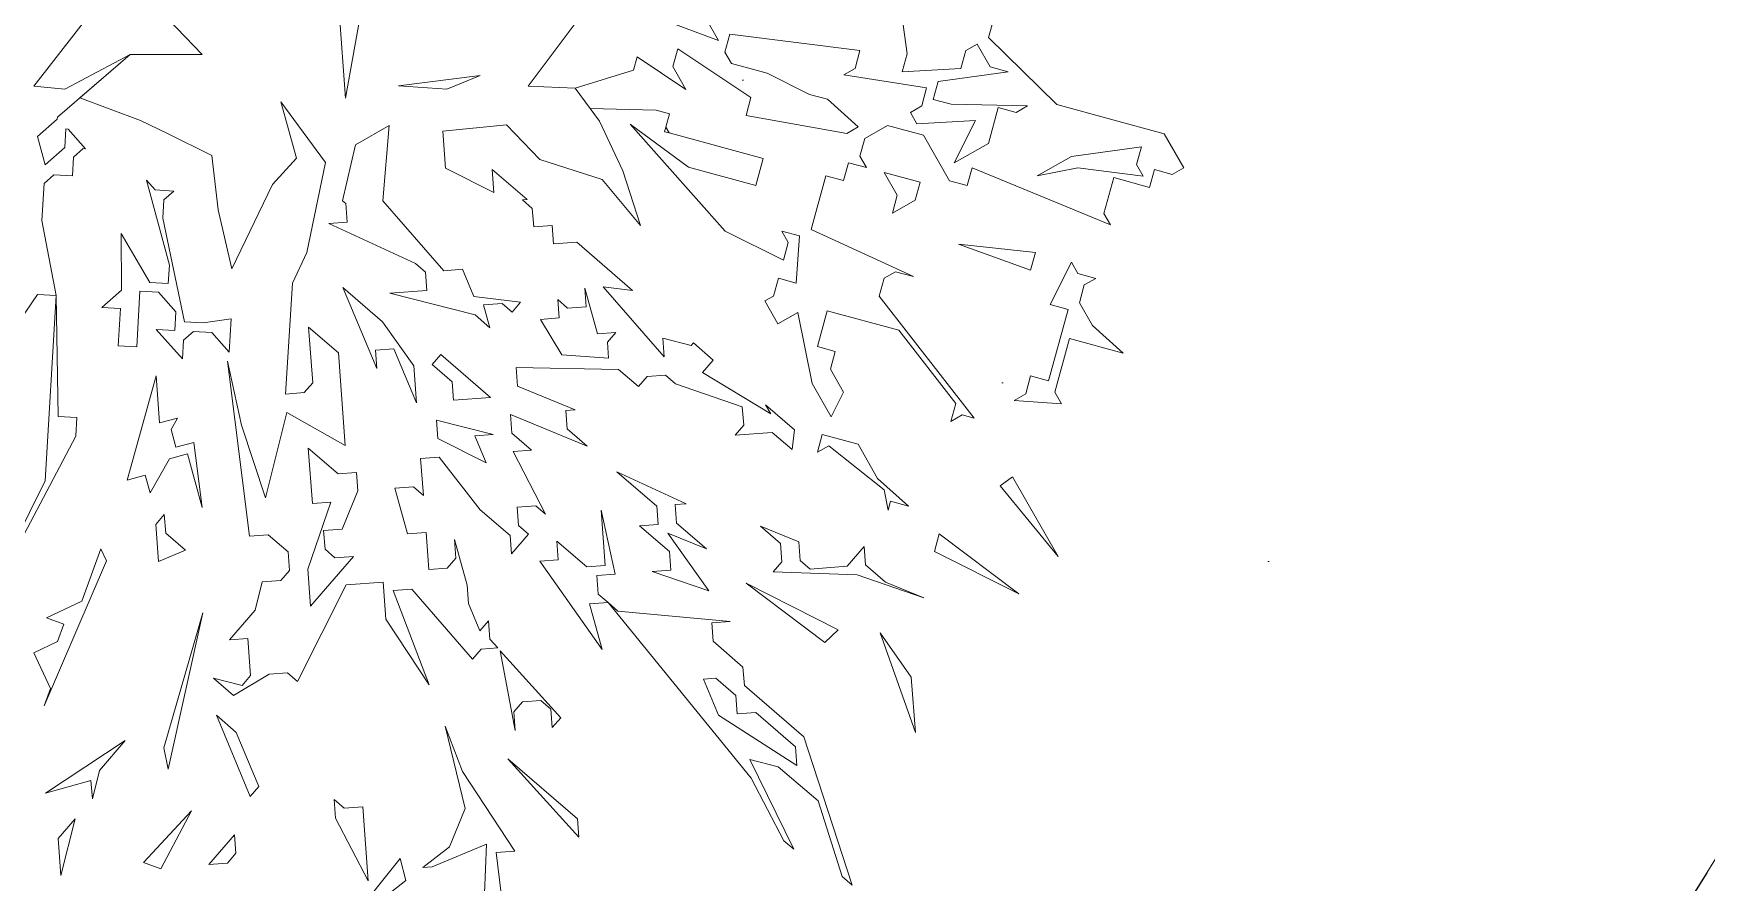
# Model space of a CAD drawing. Header units: millimetres. Extents: x -38151500 to -28914887, y -20564105 to -20349562.
# Drawn here: x -32287940 to -32286885, y -20497758 to -20497223 of the extents above; entities that cross this region are included whole.
import ezdxf

# ---------------------------------------------------------------- set-up
doc = ezdxf.new("R2010")
doc.units = ezdxf.units.MM
doc.header["$MEASUREMENT"] = 0
doc.linetypes.add('ГОСТ 2.303 6', pattern=[480, 80, -150, 100, -150])
for name, color, linetype, lineweight in [('Новый_ГП_БК_08.20_Ном._пера__5', 5, 'Continuous', 13), ('Новый_ГП_озеленение_газон_Ном._пера__74', 74, 'Continuous', 20), ('Новый_ГП_озеленение_газон_Ном._пера__94', 94, 'Continuous', 5), ('Новый_ГП_озеленение_кустарники_Ном._пера__10', 75, 'Continuous', 5)]:
    doc.layers.add(name, color=color, linetype=linetype, lineweight=lineweight)
pattern_1 = [(37.5, (5813926.6, -7295.8), (-24.0004694, 734.119856), [0, -579.12, 0, -647.7, 0, -619.125]), (7.5, (5813926.6, -7295.8), (674.284925, 1075.23765), [0, -312.42, 0, -521.97, 0, -200.025]), (327.5, (5813458, -7295.8), (1186.488555, 2.155777), [0, -190.5, 0, -685.8, 0, -895.35]), (317.5, (5813458, -7295.8), (1145.334679, 334.393985), [0, -95.25, 0, -449.58, 0, -514.35])]

msp = doc.modelspace()

# ---------------------------------------------------------------- hatches: boundary and pattern name
at = {"layer": 'Новый_ГП_озеленение_газон_Ном._пера__74', "linetype": 'Continuous', "lineweight": 20}
h = msp.add_hatch(dxfattribs=at)
h.set_pattern_fill('AR_SAND_0003', color=74, style=0, pattern_type=2)
h.set_pattern_definition(pattern_1)
h.paths.add_polyline_path([(-32293694.96, -20504663.52), (-32291903.63, -20505783.03), (-32281275.83, -20488776.26), (-32284827.17, -20486556.57), (-32286924.7, -20489954.85), (-32285213.47, -20491075.66)])
h = msp.add_hatch(dxfattribs=at)
h.set_pattern_fill('AR_SAND_0003', color=74, style=0, pattern_type=2)
h.set_pattern_definition(pattern_1)
h.paths.add_polyline_path([(-32295187.89, -20507055.27), (-32295891.42, -20508182.38), (-32271650.86, -20523609.99), (-32271472.77, -20523318.57), (-32262368.35, -20510904.18), (-32264459.18, -20509597.51, -0.3182453), (-32269283.52, -20512515.76, -0.0136448), (-32271797.63, -20512471.26, 0.258872), (-32276124, -20514421.77, -0.3493763), (-32282189.52, -20515267.92, -0.1724048), (-32287351.04, -20507894.33, -0.0780291), (-32287587.46, -20504732.63, -0.2668386), (-32285174.3, -20501040.41, -0.0041241), (-32283066.91, -20500287.26, 0.3045295), (-32282279.76, -20499281.03, -0.0082483), (-32282381.92, -20498396.73), (-32285061.68, -20496722.07), (-32291058.51, -20506317.62), (-32290179.38, -20506867.03), (-32291662.99, -20509241.3)])

# ---------------------------------------------------------------- linework, layer by layer
at = {"layer": 'Новый_ГП_БК_08.20_Ном._пера__5', "color": 5, "linetype": 'ГОСТ 2.303 6', "lineweight": 13}
msp.add_line((-32285867.27, -20496124.22), (-32291906.55, -20505787.69), dxfattribs=at)
at = {"layer": 'Новый_ГП_озеленение_газон_Ном._пера__94', "color": 94, "linetype": 'Continuous', "lineweight": 5}
msp.add_lwpolyline([(-32284827.17, -20486556.57), (-32286924.7, -20489954.85), (-32285213.47, -20491075.66), (-32293694.96, -20504663.52), (-32291903.63, -20505783.03), (-32281275.83, -20488776.26)], close=True, dxfattribs=at)
at = {"layer": 'Новый_ГП_озеленение_кустарники_Ном._пера__10', "color": 75, "linetype": 'Continuous', "lineweight": 5}
for p, q in [((-32287389.25, -20497235.73), (-32287395.37, -20497191.61)), ((-32287899.28, -20497203.75), (-32287939.96, -20497256.19)), ((-32287833.81, -20497236.17), (-32287860.75, -20497208.24)), ((-32287743.5, -20497263.72), (-32287747.48, -20497209.11)), ((-32287508.27, -20497227.42), (-32287568.78, -20497204.8)), ((-32287734.54, -20497214.44), (-32287743.5, -20497263.72)), ((-32287598.65, -20497216.56), (-32287628.15, -20497256.06)), ((-32287516.46, -20497213.05), (-32287508.27, -20497227.42)), ((-32287334.85, -20497214.23), (-32287337.94, -20497225.52)), ((-32287504.17, -20497234.61), (-32287501.08, -20497223.33)), ((-32287501.08, -20497223.33), (-32287419.01, -20497233.66)), ((-32287345.13, -20497229.61), (-32287352.31, -20497233.71)), ((-32287336.93, -20497243.99), (-32287345.13, -20497229.61)), ((-32287337.94, -20497225.52), (-32287294.88, -20497267.62)), ((-32287879.26, -20497236.26), (-32287924.93, -20497275.75)), ((-32287920.49, -20497258.12), (-32287879.26, -20497236.26)), ((-32287910.87, -20497263.59), (-32287879.26, -20497236.26)), ((-32287879.26, -20497236.26), (-32287833.81, -20497236.17)), ((-32287561.89, -20497246.1), (-32287559.58, -20497237.64)), ((-32287559.58, -20497237.64), (-32287528.81, -20497258.19)), ((-32287537.01, -20497243.82), (-32287533.92, -20497232.53)), ((-32287533.92, -20497232.53), (-32287487.78, -20497263.35)), ((-32287500.07, -20497241.79), (-32287504.17, -20497234.61)), ((-32287477.5, -20497247.97), (-32287500.07, -20497241.79)), ((-32287419.01, -20497233.66), (-32287422.09, -20497244.94)), ((-32287392.34, -20497247.02), (-32287389.25, -20497235.73)), ((-32287352.31, -20497233.71), (-32287355.4, -20497245)), ((-32287709.97, -20497256), (-32287658.59, -20497249.38)), ((-32287658.59, -20497249.38), (-32287679.56, -20497258.11)), ((-32287598.66, -20497257.4), (-32287561.89, -20497246.1)), ((-32287528.81, -20497258.19), (-32287537.01, -20497243.82)), ((-32287450.84, -20497261.33), (-32287477.5, -20497247.97)), ((-32287422.09, -20497244.94), (-32287429.28, -20497249.04)), ((-32287429.28, -20497249.04), (-32287376.96, -20497257.29)), ((-32287355.4, -20497245), (-32287392.34, -20497247.02)), ((-32287369.77, -20497253.19), (-32287325.65, -20497247.07)), ((-32287325.65, -20497247.07), (-32287336.93, -20497243.99)), ((-32287939.96, -20497256.19), (-32287920.49, -20497258.12)), ((-32287679.56, -20497258.11), (-32287709.97, -20497256)), ((-32287628.15, -20497256.06), (-32287598.66, -20497257.4)), ((-32287589.08, -20497270.29), (-32287598.66, -20497257.4)), ((-32287598.66, -20497257.4), (-32287583.2, -20497278.19)), ((-32287487.78, -20497263.35), (-32287490.86, -20497274.64)), ((-32287439.55, -20497264.42), (-32287450.84, -20497261.33)), ((-32287376.96, -20497257.29), (-32287380.05, -20497268.57)), ((-32287372.86, -20497264.48), (-32287369.77, -20497253.19)), ((-32287872.62, -20497277.84), (-32287910.87, -20497263.59)), ((-32287756.12, -20497304.22), (-32287784.19, -20497266.01)), ((-32287784.19, -20497266.01), (-32287774.26, -20497301.57)), ((-32287547.55, -20497271.25), (-32287589.08, -20497270.29)), ((-32287539.09, -20497273.57), (-32287547.55, -20497271.25)), ((-32287541.4, -20497282.03), (-32287539.09, -20497273.57)), ((-32287420.07, -20497281.88), (-32287439.55, -20497264.42)), ((-32287380.05, -20497268.57), (-32287387.23, -20497272.67)), ((-32287387.23, -20497272.67), (-32287383.13, -20497279.86)), ((-32287361.58, -20497267.56), (-32287372.86, -20497264.48)), ((-32287313.35, -20497268.63), (-32287361.58, -20497267.56)), ((-32287338, -20497292.21), (-32287331.82, -20497269.64)), ((-32287331.82, -20497269.64), (-32287320.54, -20497272.73)), ((-32287320.54, -20497272.73), (-32287313.35, -20497268.63)), ((-32287294.88, -20497267.62), (-32287227.18, -20497286.15)), ((-32287925.24, -20497276.95), (-32287937.61, -20497287.94)), ((-32287924.93, -20497275.75), (-32287925.24, -20497276.95)), ((-32287920.43, -20497294.81), (-32287919.75, -20497283.13)), ((-32287919.75, -20497283.13), (-32287918.29, -20497283.22)), ((-32287918.29, -20497283.22), (-32287907.29, -20497295.58)), ((-32287855.58, -20497286.07), (-32287872.62, -20497277.84)), ((-32287715.97, -20497280.95), (-32287737.1, -20497293.2)), ((-32287719.82, -20497328.46), (-32287715.97, -20497280.95)), ((-32287641.81, -20497280.47), (-32287682.01, -20497284.61)), ((-32287682.01, -20497284.61), (-32287680.28, -20497307.94)), ((-32287620.79, -20497302.35), (-32287641.81, -20497280.47)), ((-32287583.2, -20497278.19), (-32287568.47, -20497309.5)), ((-32287504.01, -20497347.6), (-32287563.99, -20497280.19)), ((-32287563.99, -20497280.19), (-32287527.06, -20497307.18)), ((-32287542.17, -20497284.85), (-32287541.4, -20497282.03)), ((-32287539.35, -20497285.62), (-32287541.4, -20497282.03)), ((-32287541.4, -20497282.03), (-32287539.35, -20497285.62)), ((-32287490.86, -20497274.64), (-32287427.26, -20497285.98)), ((-32287427.26, -20497285.98), (-32287420.07, -20497281.88)), ((-32287401.6, -20497280.87), (-32287415.97, -20497289.06)), ((-32287379.04, -20497287.04), (-32287401.6, -20497280.87)), ((-32287383.13, -20497279.86), (-32287346.19, -20497277.84)), ((-32287346.19, -20497277.84), (-32287359.56, -20497304.5)), ((-32287937.61, -20497287.94), (-32287932.8, -20497305.8)), ((-32287932.8, -20497305.8), (-32287920.43, -20497294.81)), ((-32287827.67, -20497299.97), (-32287855.58, -20497286.07)), ((-32287737.1, -20497293.2), (-32287745.24, -20497328.39)), ((-32287539.35, -20497285.62), (-32287542.17, -20497284.85)), ((-32287480.11, -20497301.83), (-32287539.35, -20497285.62)), ((-32287415.97, -20497289.06), (-32287419.06, -20497300.35)), ((-32287362.64, -20497315.79), (-32287379.04, -20497287.04)), ((-32287359.56, -20497304.5), (-32287338, -20497292.21)), ((-32287241.55, -20497294.34), (-32287285.68, -20497300.46)), ((-32287244.64, -20497305.63), (-32287241.55, -20497294.34)), ((-32287227.18, -20497286.15), (-32287214.89, -20497307.7)), ((-32287914.94, -20497300.99), (-32287915.62, -20497312.67)), ((-32287908.75, -20497295.49), (-32287914.94, -20497300.99)), ((-32287907.29, -20497295.58), (-32287908.75, -20497295.49)), ((-32287823.7, -20497334.05), (-32287827.67, -20497299.97)), ((-32287774.26, -20497301.57), (-32287789.49, -20497318.11)), ((-32287767.77, -20497361.15), (-32287756.12, -20497304.22)), ((-32287581.53, -20497314.93), (-32287620.79, -20497302.35)), ((-32287484.74, -20497318.76), (-32287480.11, -20497301.83)), ((-32287426.25, -20497304.45), (-32287429.34, -20497315.73)), ((-32287414.96, -20497307.53), (-32287426.25, -20497304.45)), ((-32287419.06, -20497300.35), (-32287414.96, -20497307.53)), ((-32287285.68, -20497300.46), (-32287307.24, -20497312.75)), ((-32287240.54, -20497312.81), (-32287244.64, -20497305.63)), ((-32287927.3, -20497311.98), (-32287933.48, -20497317.48)), ((-32287915.62, -20497312.67), (-32287927.3, -20497311.98)), ((-32287854.48, -20497369), (-32287868.91, -20497315.41)), ((-32287868.91, -20497315.41), (-32287863.41, -20497321.6)), ((-32287680.28, -20497307.94), (-32287649.82, -20497323.28)), ((-32287649.82, -20497323.28), (-32287650.9, -20497308.7)), ((-32287650.9, -20497308.7), (-32287628.97, -20497327.6)), ((-32287557.49, -20497344.06), (-32287581.53, -20497314.93)), ((-32287568.47, -20497309.5), (-32287557.49, -20497344.06)), ((-32287527.06, -20497307.18), (-32287484.74, -20497318.76)), ((-32287440.62, -20497312.64), (-32287449.88, -20497346.49)), ((-32287429.34, -20497315.73), (-32287440.62, -20497312.64)), ((-32287395.48, -20497324.99), (-32287403.68, -20497310.62)), ((-32287403.68, -20497310.62), (-32287381.11, -20497316.8)), ((-32287351.36, -20497318.87), (-32287362.64, -20497315.79)), ((-32287348.27, -20497307.59), (-32287351.36, -20497318.87)), ((-32287261.09, -20497343.57), (-32287348.27, -20497307.59)), ((-32287307.24, -20497312.75), (-32287281.58, -20497307.65)), ((-32287281.58, -20497307.65), (-32287240.54, -20497312.81)), ((-32287259.01, -20497313.82), (-32287265.19, -20497336.39)), ((-32287236.44, -20497320), (-32287259.01, -20497313.82)), ((-32287233.36, -20497308.71), (-32287236.44, -20497320)), ((-32287222.07, -20497311.8), (-32287233.36, -20497308.71)), ((-32287214.89, -20497307.7), (-32287222.07, -20497311.8)), ((-32287933.48, -20497317.48), (-32287934.85, -20497340.84)), ((-32287863.41, -20497321.6), (-32287851.73, -20497322.28)), ((-32287851.73, -20497322.28), (-32287857.92, -20497327.78)), ((-32287789.49, -20497318.11), (-32287815.01, -20497371.27)), ((-32287398.57, -20497336.28), (-32287395.48, -20497324.99)), ((-32287381.11, -20497316.8), (-32287384.2, -20497328.08)), ((-32287857.92, -20497327.78), (-32287858.6, -20497339.46)), ((-32287815.01, -20497371.27), (-32287823.7, -20497334.05)), ((-32287745.24, -20497328.39), (-32287743.16, -20497330.19)), ((-32287743.16, -20497330.19), (-32287742.29, -20497341.85)), ((-32287681.37, -20497372.54), (-32287719.82, -20497328.46)), ((-32287628.97, -20497327.6), (-32287631.89, -20497327.82)), ((-32287631.89, -20497327.82), (-32287625.63, -20497333.22)), ((-32287625.63, -20497333.22), (-32287624.76, -20497344.89)), ((-32287384.2, -20497328.08), (-32287398.57, -20497336.28)), ((-32287265.19, -20497336.39), (-32287261.09, -20497343.57)), ((-32287934.85, -20497340.84), (-32287925.92, -20497388.24)), ((-32287858.6, -20497339.46), (-32287844.86, -20497404.72)), ((-32287742.29, -20497341.85), (-32287753.96, -20497342.72)), ((-32287753.96, -20497342.72), (-32287699.3, -20497368)), ((-32287624.76, -20497344.89), (-32287613.1, -20497344.02)), ((-32287613.1, -20497344.02), (-32287612.23, -20497355.69)), ((-32287467.34, -20497365.97), (-32287504.01, -20497347.6)), ((-32287457.07, -20497350.59), (-32287468.35, -20497347.5)), ((-32287468.35, -20497347.5), (-32287464.25, -20497354.69)), ((-32287449.88, -20497346.49), (-32287385.27, -20497376.3)), ((-32287884.99, -20497348.97), (-32287866.84, -20497379.99)), ((-32287884.7, -20497384.8), (-32287884.99, -20497348.97)), ((-32287612.23, -20497355.69), (-32287597.65, -20497354.61)), ((-32287597.65, -20497354.61), (-32287562.41, -20497384.99)), ((-32287464.25, -20497354.69), (-32287467.34, -20497365.97)), ((-32287459.15, -20497380.34), (-32287457.07, -20497350.59)), ((-32287311.39, -20497372.26), (-32287356.92, -20497355.75)), ((-32287356.92, -20497355.75), (-32287308.3, -20497360.98)), ((-32287855.16, -20497380.67), (-32287854.48, -20497369)), ((-32287776.84, -20497380.38), (-32287767.77, -20497361.15)), ((-32287699.3, -20497368), (-32287693.04, -20497373.4)), ((-32287308.3, -20497360.98), (-32287311.39, -20497372.26)), ((-32287299.1, -20497393.82), (-32287285.73, -20497367.15)), ((-32287285.73, -20497367.15), (-32287281.64, -20497374.34)), ((-32287693.04, -20497373.4), (-32287692.17, -20497385.07)), ((-32287669.7, -20497371.67), (-32287681.37, -20497372.54)), ((-32287662.57, -20497388.74), (-32287669.7, -20497371.67)), ((-32287473.52, -20497388.54), (-32287470.43, -20497377.26)), ((-32287470.43, -20497377.26), (-32287459.15, -20497380.34)), ((-32287403.74, -20497377.31), (-32287406.82, -20497388.6)), ((-32287396.55, -20497373.21), (-32287403.74, -20497377.31)), ((-32287385.27, -20497376.3), (-32287396.55, -20497373.21)), ((-32287281.64, -20497374.34), (-32287270.35, -20497377.43)), ((-32287270.35, -20497377.43), (-32287277.54, -20497381.52)), ((-32287937.6, -20497387.55), (-32287956.83, -20497415.72)), ((-32287925.92, -20497388.24), (-32287937.6, -20497387.55)), ((-32287932.78, -20497505.02), (-32287925.92, -20497388.24)), ((-32287925.92, -20497388.24), (-32287924.54, -20497464.49)), ((-32287897.07, -20497395.79), (-32287884.7, -20497384.8)), ((-32287873.02, -20497385.48), (-32287875.08, -20497420.52)), ((-32287861.35, -20497386.17), (-32287873.02, -20497385.48)), ((-32287866.84, -20497379.99), (-32287855.16, -20497380.67)), ((-32287850.35, -20497398.53), (-32287861.35, -20497386.17)), ((-32287781.19, -20497450.31), (-32287776.84, -20497380.38)), ((-32287720.04, -20497404.73), (-32287745.1, -20497383.12)), ((-32287745.1, -20497383.12), (-32287723.72, -20497434.32)), ((-32287692.17, -20497385.07), (-32287715.51, -20497386.79)), ((-32287715.51, -20497386.79), (-32287661.71, -20497400.41)), ((-32287632.98, -20497392.42), (-32287662.57, -20497388.74)), ((-32287584.58, -20497412.3), (-32287592.57, -20497383.56)), ((-32287592.57, -20497383.56), (-32287591.71, -20497395.23)), ((-32287562.41, -20497384.99), (-32287580.91, -20497382.7)), ((-32287580.91, -20497382.7), (-32287542.45, -20497426.77)), ((-32287478.91, -20497391.61), (-32287473.52, -20497388.54)), ((-32287406.82, -20497388.6), (-32287347.04, -20497465.6)), ((-32287277.54, -20497381.52), (-32287280.63, -20497392.81)), ((-32287885.39, -20497396.48), (-32287897.07, -20497395.79)), ((-32287886.76, -20497419.83), (-32287885.39, -20497396.48)), ((-32287851.04, -20497410.21), (-32287850.35, -20497398.53)), ((-32287661.71, -20497400.41), (-32287652.31, -20497408.51)), ((-32287656.31, -20497394.14), (-32287644.64, -20497393.28)), ((-32287652.31, -20497408.51), (-32287656.31, -20497394.14)), ((-32287644.64, -20497393.28), (-32287638.38, -20497398.68)), ((-32287638.38, -20497398.68), (-32287632.98, -20497392.42)), ((-32287603.38, -20497396.09), (-32287609.64, -20497390.69)), ((-32287609.64, -20497390.69), (-32287608.78, -20497402.36)), ((-32287591.71, -20497395.23), (-32287603.38, -20497396.09)), ((-32287470.71, -20497405.99), (-32287478.91, -20497391.61)), ((-32287458.13, -20497398.81), (-32287470.71, -20497405.99)), ((-32287449.19, -20497443.71), (-32287458.13, -20497398.81)), ((-32287439.67, -20497397.8), (-32287445.84, -20497420.37)), ((-32287394.53, -20497410.15), (-32287439.67, -20497397.8)), ((-32287300.16, -20497442.04), (-32287287.81, -20497396.91)), ((-32287287.81, -20497396.91), (-32287299.1, -20497393.82)), ((-32287280.63, -20497392.81), (-32287272.43, -20497407.18)), ((-32287846.23, -20497428.07), (-32287862.72, -20497409.53)), ((-32287862.72, -20497409.53), (-32287851.04, -20497410.21)), ((-32287839.36, -20497410.9), (-32287845.54, -20497416.4)), ((-32287844.86, -20497404.72), (-32287833.18, -20497405.4)), ((-32287827.68, -20497411.59), (-32287839.36, -20497410.9)), ((-32287833.18, -20497405.4), (-32287815.46, -20497402.93)), ((-32287815.46, -20497402.93), (-32287816.69, -20497423.95)), ((-32287747.92, -20497424.38), (-32287766.71, -20497408.18)), ((-32287766.71, -20497408.18), (-32287764.12, -20497443.18)), ((-32287700.39, -20497432.6), (-32287720.04, -20497404.73)), ((-32287608.78, -20497402.36), (-32287620.45, -20497403.22)), ((-32287620.45, -20497403.22), (-32287607.05, -20497425.69)), ((-32287358.66, -20497456.36), (-32287394.53, -20497410.15)), ((-32287272.43, -20497407.18), (-32287252.95, -20497424.64)), ((-32287875.08, -20497420.52), (-32287886.76, -20497419.83)), ((-32287845.54, -20497416.4), (-32287846.23, -20497428.07)), ((-32287816.69, -20497423.95), (-32287827.68, -20497411.59)), ((-32287724.58, -20497422.66), (-32287712.92, -20497421.79)), ((-32287712.92, -20497421.79), (-32287698.66, -20497455.93)), ((-32287572.92, -20497411.43), (-32287584.58, -20497412.3)), ((-32287578.32, -20497417.7), (-32287572.92, -20497411.43)), ((-32287577.58, -20497427.7), (-32287578.32, -20497417.7)), ((-32287542.45, -20497426.77), (-32287543.32, -20497415.11)), ((-32287543.32, -20497415.11), (-32287525.39, -20497419.65)), ((-32287525.39, -20497419.65), (-32287524.04, -20497418.08)), ((-32287524.04, -20497418.08), (-32287511.51, -20497428.88)), ((-32287445.84, -20497420.37), (-32287434.56, -20497423.46)), ((-32287286.8, -20497415.37), (-32287296.06, -20497449.23)), ((-32287252.95, -20497424.64), (-32287286.8, -20497415.37)), ((-32287803.88, -20497539.97), (-32287817.92, -20497429.56)), ((-32287817.92, -20497429.56), (-32287809.06, -20497469.97)), ((-32287743.6, -20497482.72), (-32287747.92, -20497424.38)), ((-32287723.72, -20497434.32), (-32287724.58, -20497422.66)), ((-32287683.32, -20497425.47), (-32287688.72, -20497431.73)), ((-32287688.72, -20497431.73), (-32287676.19, -20497442.54)), ((-32287651.99, -20497452.48), (-32287683.32, -20497425.47)), ((-32287607.05, -20497425.69), (-32287577.58, -20497427.7)), ((-32287511.51, -20497428.88), (-32287518.26, -20497436.71)), ((-32287434.56, -20497423.46), (-32287437.64, -20497434.74)), ((-32287862.81, -20497438.85), (-32287881.02, -20497504.59)), ((-32287860.64, -20497468.59), (-32287862.81, -20497438.85)), ((-32287698.66, -20497455.93), (-32287700.39, -20497432.6)), ((-32287676.19, -20497442.54), (-32287675.33, -20497454.2)), ((-32287571.19, -20497434.77), (-32287635.79, -20497433.68)), ((-32287635.79, -20497433.68), (-32287634.92, -20497445.35)), ((-32287558.66, -20497445.57), (-32287571.19, -20497434.77)), ((-32287553.26, -20497439.3), (-32287558.66, -20497445.57)), ((-32287541.59, -20497438.44), (-32287553.26, -20497439.3)), ((-32287535.33, -20497443.84), (-32287541.59, -20497438.44)), ((-32287518.26, -20497436.71), (-32287475.27, -20497462.86)), ((-32287437.64, -20497434.74), (-32287429.45, -20497449.11)), ((-32287314.53, -20497450.24), (-32287311.45, -20497438.95)), ((-32287311.45, -20497438.95), (-32287300.16, -20497442.04)), ((-32287769.52, -20497449.44), (-32287781.19, -20497450.31)), ((-32287764.12, -20497443.18), (-32287769.52, -20497449.44)), ((-32287675.33, -20497454.2), (-32287651.99, -20497452.48)), ((-32287634.92, -20497445.35), (-32287598.63, -20497460.26)), ((-32287493.2, -20497458.32), (-32287535.33, -20497443.84)), ((-32287437.24, -20497464.67), (-32287449.19, -20497443.71)), ((-32287429.45, -20497449.11), (-32287437.24, -20497464.67)), ((-32287321.72, -20497454.33), (-32287314.53, -20497450.24)), ((-32287296.06, -20497449.23), (-32287291.97, -20497456.41)), ((-32287793.94, -20497515.77), (-32287780.33, -20497461.97)), ((-32287780.33, -20497461.97), (-32287743.6, -20497482.72)), ((-32287591.07, -20497483.16), (-32287639.46, -20497463.28)), ((-32287639.46, -20497463.28), (-32287638.6, -20497474.95)), ((-32287598.63, -20497460.26), (-32287604.46, -20497460.69)), ((-32287604.46, -20497460.69), (-32287603.6, -20497472.36)), ((-32287492.33, -20497469.99), (-32287493.2, -20497458.32)), ((-32287475.27, -20497462.86), (-32287478.61, -20497457.24)), ((-32287478.61, -20497457.24), (-32287460.34, -20497473)), ((-32287361.75, -20497467.64), (-32287358.66, -20497456.36)), ((-32287354.56, -20497463.54), (-32287361.75, -20497467.64)), ((-32287347.04, -20497465.6), (-32287354.56, -20497463.54)), ((-32287291.97, -20497456.41), (-32287321.72, -20497454.33)), ((-32287924.54, -20497464.49), (-32287912.86, -20497465.17)), ((-32287912.86, -20497465.17), (-32287913.55, -20497476.85)), ((-32287849.37, -20497465.47), (-32287860.64, -20497468.59)), ((-32287853.44, -20497472.67), (-32287849.37, -20497465.47)), ((-32287850.32, -20497483.94), (-32287853.44, -20497472.67)), ((-32287809.06, -20497469.97), (-32287793.94, -20497515.77)), ((-32287650.27, -20497475.81), (-32287686.13, -20497466.73)), ((-32287686.13, -20497466.73), (-32287685.27, -20497478.4)), ((-32287603.6, -20497472.36), (-32287591.07, -20497483.16)), ((-32287497.74, -20497476.25), (-32287492.33, -20497469.99)), ((-32287474.4, -20497474.53), (-32287497.74, -20497476.25)), ((-32287461.87, -20497485.33), (-32287474.4, -20497474.53)), ((-32287460.34, -20497473), (-32287461.87, -20497485.33)), ((-32287913.55, -20497476.85), (-32287979.49, -20497601.89)), ((-32287839.05, -20497480.82), (-32287850.32, -20497483.94)), ((-32287833.75, -20497521.84), (-32287839.05, -20497480.82)), ((-32287766.93, -20497484.44), (-32287764.34, -20497519.44)), ((-32287748.14, -20497500.65), (-32287766.93, -20497484.44)), ((-32287685.27, -20497478.4), (-32287654.8, -20497493.74)), ((-32287661.93, -20497476.67), (-32287650.27, -20497475.81)), ((-32287654.8, -20497493.74), (-32287661.93, -20497476.67)), ((-32287638.6, -20497474.95), (-32287626.07, -20497485.75)), ((-32287445.9, -20497487.06), (-32287442.81, -20497475.78)), ((-32287438.71, -20497482.96), (-32287445.9, -20497487.06)), ((-32287442.81, -20497475.78), (-32287420.24, -20497481.95)), ((-32287403.85, -20497510.7), (-32287438.71, -20497482.96)), ((-32287420.24, -20497481.95), (-32287407.95, -20497503.51)), ((-32287866.62, -20497512.74), (-32287854.4, -20497491.14)), ((-32287854.4, -20497491.14), (-32287843.12, -20497488.02)), ((-32287843.12, -20497488.02), (-32287833.75, -20497521.84)), ((-32287684.4, -20497490.07), (-32287696.07, -20497490.93)), ((-32287696.07, -20497490.93), (-32287694.34, -20497514.26)), ((-32287658.48, -20497523.34), (-32287684.4, -20497490.07)), ((-32287626.07, -20497485.75), (-32287637.74, -20497486.61)), ((-32287637.74, -20497486.61), (-32287617.21, -20497526.15)), ((-32287972.62, -20497584.71), (-32287932.78, -20497505.02)), ((-32287881.02, -20497504.59), (-32287869.75, -20497501.46)), ((-32287869.75, -20497501.46), (-32287866.62, -20497512.74)), ((-32287736.47, -20497499.79), (-32287748.14, -20497500.65)), ((-32287735.61, -20497511.45), (-32287736.47, -20497499.79)), ((-32287547.21, -20497520.97), (-32287572.27, -20497499.36)), ((-32287572.27, -20497499.36), (-32287528.55, -20497519.59)), ((-32287407.95, -20497503.51), (-32287388.47, -20497520.97)), ((-32287330.58, -20497508.21), (-32287322.79, -20497502.56)), ((-32287322.79, -20497502.56), (-32287294.1, -20497552.86)), ((-32287745.55, -20497535.65), (-32287735.61, -20497511.45)), ((-32287700.61, -20497508.86), (-32287712.27, -20497509.73)), ((-32287712.27, -20497509.73), (-32287704.28, -20497538.46)), ((-32287694.34, -20497514.26), (-32287700.61, -20497508.86)), ((-32287401.3, -20497523.52), (-32287403.85, -20497510.7)), ((-32287294.1, -20497552.86), (-32287330.58, -20497508.21)), ((-32287863.08, -20497532.62), (-32287857.68, -20497526.35)), ((-32287857.68, -20497526.35), (-32287856.81, -20497538.02)), ((-32287752.68, -20497518.58), (-32287767.15, -20497560.71)), ((-32287764.34, -20497519.44), (-32287752.68, -20497518.58)), ((-32287639.68, -20497539.55), (-32287658.48, -20497523.34)), ((-32287623.48, -20497520.75), (-32287635.15, -20497521.61)), ((-32287635.15, -20497521.61), (-32287634.28, -20497533.28)), ((-32287617.21, -20497526.15), (-32287623.48, -20497520.75)), ((-32287579.62, -20497558.56), (-32287582.21, -20497523.56)), ((-32287582.21, -20497523.56), (-32287573.36, -20497563.96)), ((-32287546.35, -20497532.64), (-32287547.21, -20497520.97)), ((-32287528.55, -20497519.59), (-32287535.55, -20497520.11)), ((-32287535.55, -20497520.11), (-32287534.68, -20497531.77)), ((-32287399.75, -20497517.88), (-32287401.3, -20497523.52)), ((-32287388.47, -20497520.97), (-32287399.75, -20497517.88)), ((-32287861.35, -20497555.95), (-32287863.08, -20497532.62)), ((-32287757.21, -20497536.51), (-32287745.55, -20497535.65)), ((-32287756.35, -20497548.18), (-32287757.21, -20497536.51)), ((-32287704.28, -20497538.46), (-32287692.62, -20497537.6)), ((-32287692.62, -20497537.6), (-32287690.89, -20497560.93)), ((-32287634.28, -20497533.28), (-32287628.02, -20497538.68)), ((-32287558.02, -20497533.5), (-32287546.35, -20497532.64)), ((-32287539.22, -20497549.71), (-32287558.02, -20497533.5)), ((-32287534.68, -20497531.77), (-32287515.89, -20497547.98)), ((-32287469.22, -20497544.53), (-32287481.75, -20497533.72)), ((-32287481.75, -20497533.72), (-32287457.56, -20497543.66)), ((-32287909.59, -20497580.98), (-32287897.64, -20497547.98)), ((-32287897.64, -20497547.98), (-32287894.13, -20497555.47)), ((-32287856.81, -20497538.02), (-32287844.28, -20497548.82)), ((-32287792.21, -20497539.1), (-32287803.88, -20497539.97)), ((-32287779.68, -20497549.91), (-32287792.21, -20497539.1)), ((-32287750.09, -20497553.58), (-32287756.35, -20497548.18)), ((-32287673.82, -20497553.8), (-32287674.68, -20497542.14)), ((-32287674.68, -20497542.14), (-32287666.69, -20497570.87)), ((-32287638.82, -20497551.21), (-32287639.68, -20497539.55)), ((-32287628.02, -20497538.68), (-32287638.82, -20497551.21)), ((-32287609.22, -20497554.89), (-32287610.09, -20497543.22)), ((-32287610.09, -20497543.22), (-32287591.29, -20497559.42)), ((-32287515.89, -20497547.98), (-32287540.09, -20497538.04)), ((-32287540.09, -20497538.04), (-32287514.38, -20497574.49)), ((-32287468.36, -20497556.19), (-32287469.22, -20497544.53)), ((-32287457.56, -20497543.66), (-32287456.69, -20497555.33)), ((-32287427.09, -20497559), (-32287416.29, -20497546.47)), ((-32287416.29, -20497546.47), (-32287415.43, -20497558.14)), ((-32287372.08, -20497549.71), (-32287368.99, -20497538.43)), ((-32287368.99, -20497538.43), (-32287318.74, -20497576.44)), ((-32287894.13, -20497555.47), (-32287933.49, -20497646.97)), ((-32287844.28, -20497548.82), (-32287861.35, -20497555.95)), ((-32287778.82, -20497561.57), (-32287779.68, -20497549.91)), ((-32287765.43, -20497584.04), (-32287738.42, -20497552.72)), ((-32287738.42, -20497552.72), (-32287750.09, -20497553.58)), ((-32287679.22, -20497560.07), (-32287673.82, -20497553.8)), ((-32287620.89, -20497555.75), (-32287609.22, -20497554.89)), ((-32287581.57, -20497611.49), (-32287620.89, -20497555.75)), ((-32287591.29, -20497559.42), (-32287579.62, -20497558.56)), ((-32287538.36, -20497561.37), (-32287539.22, -20497549.71)), ((-32287473.76, -20497562.46), (-32287468.36, -20497556.19)), ((-32287456.69, -20497555.33), (-32287450.43, -20497560.73)), ((-32287415.43, -20497558.14), (-32287402.9, -20497568.94)), ((-32287318.74, -20497576.44), (-32287372.08, -20497549.71)), ((-32287800.43, -20497586.63), (-32287795.89, -20497568.7)), ((-32287795.89, -20497568.7), (-32287784.22, -20497567.84)), ((-32287784.22, -20497567.84), (-32287778.82, -20497561.57)), ((-32287767.15, -20497560.71), (-32287765.43, -20497584.04)), ((-32287719.62, -20497568.92), (-32287742.96, -20497570.65)), ((-32287717.9, -20497592.26), (-32287719.62, -20497568.92)), ((-32287690.89, -20497560.93), (-32287679.22, -20497560.07)), ((-32287573.36, -20497563.96), (-32287585.03, -20497564.83)), ((-32287585.03, -20497564.83), (-32287584.16, -20497576.49)), ((-32287550.03, -20497562.24), (-32287538.36, -20497561.37)), ((-32287514.38, -20497574.49), (-32287550.03, -20497562.24)), ((-32287420.83, -20497564.41), (-32287473.76, -20497562.46)), ((-32287450.43, -20497560.73), (-32287427.09, -20497559)), ((-32287378.7, -20497578.88), (-32287420.83, -20497564.41)), ((-32287402.9, -20497568.94), (-32287378.7, -20497578.88)), ((-32287742.96, -20497570.65), (-32287773.64, -20497631.57)), ((-32287701.69, -20497573.46), (-32287713.36, -20497574.32)), ((-32287713.36, -20497574.32), (-32287690.59, -20497633.84)), ((-32287663.24, -20497617.54), (-32287701.69, -20497573.46)), ((-32287666.69, -20497570.87), (-32287665.83, -20497582.54)), ((-32287584.16, -20497576.49), (-32287577.9, -20497581.89)), ((-32287441.14, -20497606.97), (-32287490.83, -20497569.59)), ((-32287490.83, -20497569.59), (-32287432.8, -20497598.99)), ((-32287932.07, -20497591.5), (-32287909.59, -20497580.98)), ((-32287857.99, -20497673.56), (-32287833.48, -20497588.42)), ((-32287833.48, -20497588.42), (-32287855.15, -20497687.04)), ((-32287816.63, -20497605.43), (-32287800.43, -20497586.63)), ((-32287665.83, -20497582.54), (-32287658.7, -20497599.61)), ((-32287577.9, -20497581.89), (-32287589.56, -20497582.76)), ((-32287589.56, -20497582.76), (-32287581.57, -20497611.49)), ((-32287577.9, -20497581.89), (-32287571.63, -20497587.3)), ((-32287487.6, -20497692.52), (-32287577.9, -20497581.89)), ((-32287571.63, -20497587.3), (-32287500.77, -20497593.78)), ((-32287921.07, -20497595.48), (-32287932.07, -20497591.5)), ((-32287925.05, -20497606.48), (-32287921.07, -20497595.48)), ((-32287690.59, -20497633.84), (-32287717.9, -20497592.26)), ((-32287658.7, -20497599.61), (-32287653.3, -20497593.34)), ((-32287653.3, -20497593.34), (-32287652.44, -20497605.01)), ((-32287500.77, -20497593.78), (-32287512.44, -20497594.65)), ((-32287512.44, -20497594.65), (-32287511.57, -20497606.31)), ((-32287432.8, -20497598.99), (-32287441.14, -20497606.97)), ((-32287384.06, -20497663.85), (-32287406.3, -20497600.98)), ((-32287406.3, -20497600.98), (-32287386.65, -20497628.85)), ((-32287940.03, -20497613.5), (-32287925.05, -20497606.48)), ((-32287804.97, -20497604.56), (-32287816.63, -20497605.43)), ((-32287803.24, -20497627.9), (-32287804.97, -20497604.56)), ((-32287657.84, -20497611.27), (-32287663.24, -20497617.54)), ((-32287647.47, -20497610.5), (-32287657.84, -20497611.27)), ((-32287652.44, -20497605.01), (-32287647.47, -20497610.5)), ((-32287511.57, -20497606.31), (-32287492.78, -20497622.52)), ((-32287929.51, -20497635.97), (-32287940.03, -20497613.5)), ((-32287636.45, -20497662.48), (-32287645.81, -20497612.34)), ((-32287645.81, -20497612.34), (-32287607.72, -20497654.48)), ((-32287814.04, -20497640.43), (-32287826.57, -20497629.62)), ((-32287826.57, -20497629.62), (-32287808.64, -20497634.16)), ((-32287791.57, -20497627.03), (-32287814.04, -20497640.43)), ((-32287808.64, -20497634.16), (-32287803.24, -20497627.9)), ((-32287779.9, -20497626.17), (-32287791.57, -20497627.03)), ((-32287773.64, -20497631.57), (-32287779.9, -20497626.17)), ((-32287509.84, -20497629.65), (-32287517.62, -20497630.22)), ((-32287517.62, -20497630.22), (-32287508.12, -20497652.98)), ((-32287497.31, -20497640.45), (-32287509.84, -20497629.65)), ((-32287492.78, -20497622.52), (-32287491.91, -20497634.18)), ((-32287386.65, -20497628.85), (-32287384.06, -20497663.85)), ((-32287933.49, -20497646.97), (-32287929.51, -20497635.97)), ((-32287496.45, -20497652.12), (-32287497.31, -20497640.45)), ((-32287491.91, -20497634.18), (-32287454.32, -20497666.59)), ((-32287803.46, -20497704.16), (-32287824.84, -20497652.96)), ((-32287824.84, -20497652.96), (-32287812.31, -20497663.76)), ((-32287631.91, -20497644.55), (-32287637.31, -20497650.81)), ((-32287637.31, -20497650.81), (-32287636.45, -20497662.48)), ((-32287620.25, -20497643.68), (-32287631.91, -20497644.55)), ((-32287613.98, -20497649.08), (-32287620.25, -20497643.68)), ((-32287613.12, -20497660.75), (-32287613.98, -20497649.08)), ((-32287508.12, -20497652.98), (-32287458.86, -20497684.53)), ((-32287484.78, -20497651.25), (-32287496.45, -20497652.12)), ((-32287459.72, -20497672.86), (-32287484.78, -20497651.25)), ((-32287812.31, -20497663.76), (-32287798.06, -20497697.9)), ((-32287668, -20497711.73), (-32287680.63, -20497659.88)), ((-32287680.63, -20497659.88), (-32287669.72, -20497688.4)), ((-32287607.72, -20497654.48), (-32287613.12, -20497660.75)), ((-32287932.66, -20497701.99), (-32287882.31, -20497668.94)), ((-32287882.31, -20497668.94), (-32287898.52, -20497687.74)), ((-32287855.15, -20497687.04), (-32287857.99, -20497673.56)), ((-32287458.86, -20497684.53), (-32287459.72, -20497672.86)), ((-32287454.32, -20497666.59), (-32287424.03, -20497760.09)), ((-32287596.27, -20497729.89), (-32287640.99, -20497680.41)), ((-32287640.99, -20497680.41), (-32287597.13, -20497718.22)), ((-32287470.53, -20497685.39), (-32287488.46, -20497680.85)), ((-32287488.46, -20497680.85), (-32287460.81, -20497737.46)), ((-32287445.47, -20497707), (-32287470.53, -20497685.39)), ((-32287903.92, -20497694), (-32287932.66, -20497701.99)), ((-32287903.06, -20497705.67), (-32287903.92, -20497694)), ((-32287898.52, -20497687.74), (-32287903.06, -20497705.67)), ((-32287669.72, -20497688.4), (-32287636.67, -20497738.74)), ((-32287467.07, -20497732.06), (-32287487.6, -20497692.52)), ((-32287798.06, -20497697.9), (-32287803.46, -20497704.16)), ((-32287749.66, -20497717.78), (-32287750.53, -20497706.11)), ((-32287750.53, -20497706.11), (-32287744.26, -20497711.51)), ((-32287870.89, -20497745.84), (-32287840.44, -20497713.32)), ((-32287840.44, -20497713.32), (-32287859.89, -20497749.82)), ((-32287744.26, -20497711.51), (-32287732.6, -20497710.65)), ((-32287732.6, -20497710.65), (-32287729.14, -20497757.32)), ((-32287677.94, -20497735.93), (-32287668, -20497711.73)), ((-32287430.3, -20497754.69), (-32287445.47, -20497707)), ((-32287924.66, -20497730.73), (-32287913.86, -20497718.2)), ((-32287913.86, -20497718.2), (-32287922.94, -20497754.06)), ((-32287729.14, -20497757.32), (-32287749.66, -20497717.78)), ((-32287597.13, -20497718.22), (-32287596.27, -20497729.89)), ((-32287922.94, -20497754.06), (-32287924.66, -20497730.73)), ((-32287829.6, -20497747.15), (-32287813.4, -20497728.36)), ((-32287813.4, -20497728.36), (-32287812.54, -20497740.03)), ((-32287694.57, -20497748.89), (-32287677.94, -20497735.93)), ((-32287654.6, -20497734.2), (-32287688.74, -20497748.46)), ((-32287656.55, -20497787.14), (-32287654.6, -20497734.2)), ((-32287460.81, -20497737.46), (-32287467.07, -20497732.06)), ((-32287859.89, -20497749.82), (-32287870.89, -20497745.84)), ((-32287817.94, -20497746.29), (-32287829.6, -20497747.15)), ((-32287812.54, -20497740.03), (-32287817.94, -20497746.29)), ((-32287744.48, -20497787.78), (-32287708.98, -20497743.21)), ((-32287708.98, -20497743.21), (-32287705.29, -20497757.24)), ((-32287688.74, -20497748.46), (-32287694.57, -20497748.89)), ((-32287636.67, -20497738.74), (-32287648.34, -20497739.61)), ((-32287648.34, -20497739.61), (-32287633.44, -20497861.67)), ((-32287705.29, -20497757.24), (-32287744.48, -20497787.78)), ((-32287424.03, -20497760.09), (-32287430.3, -20497754.69))]:
    msp.add_line(p, q, dxfattribs=at)

doc.saveas('drawing.dxf')
